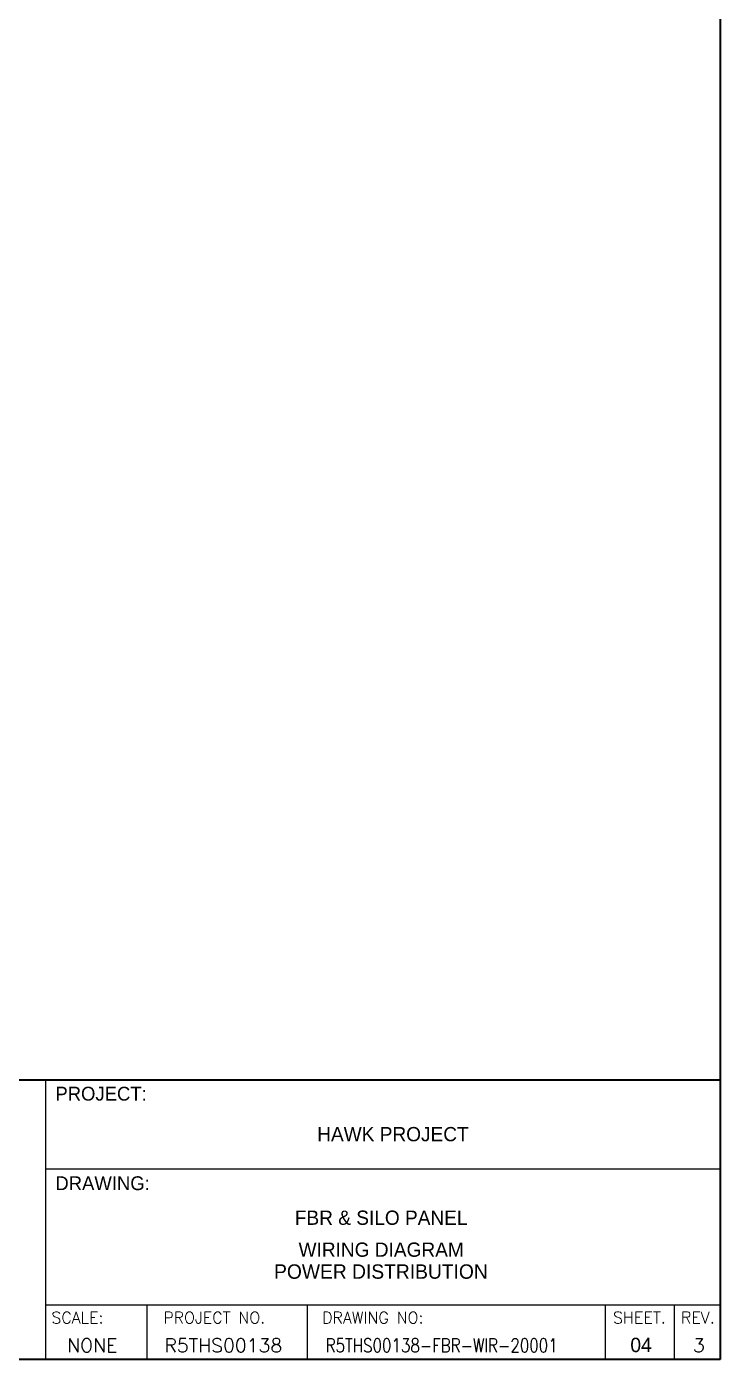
# Model space of a CAD drawing. Header units: inches. Extents: x 579627 to 667544, y 458630 to 507164.
# Drawn here: x 613613 to 614328, y 497173 to 498546 of the extents above; entities that cross this region are included whole.
import ezdxf
from ezdxf.enums import TextEntityAlignment as Align

# ---------------------------------------------------------------- set-up
doc = ezdxf.new("R2010")
doc.units = ezdxf.units.IN
doc.header["$MEASUREMENT"] = 0
for name, color, linetype in [('GT_1', 9, 'Continuous'), ('HELPPOINT', 7, 'Continuous'), ('MEMBER', 7, 'Continuous')]:
    doc.layers.add(name, color=color, linetype=linetype)
doc.styles.add('HTX11', font='O8111901')
doc.styles.add('ROMANS', font='romans.shx', dxfattribs={"width": 0.85, "height": 25})

# ---------------------------------------------------------------- blocks, each defined once
blk = doc.blocks.new('TPA')
at = {"color": 4}
for p, q in [((566459.5, 502010.1), (566459.5, 501946.4)), ((566647.2, 502010.1), (566647.2, 501946.4))]:
    blk.add_line(p, q, dxfattribs=at)
at = {"color": 4, "ltscale": 0.5}
for p, q in [((566996.2, 502010.1), (566996.2, 501946.4)), ((566996.2, 502010.1), (566996.2, 501946.4)), ((567077.1, 502010.1), (567077.1, 501946.4)), ((567077.1, 502010.1), (567077.1, 501946.4))]:
    blk.add_line(p, q, dxfattribs=at)
at = {"layer": 'GT_1', "color": 4}
for p, q in [((566341, 501946.4), (566341, 502273.8)), ((566341, 501946.4), (566341, 502273.8)), ((566341, 502010.1), (567131, 502010.1))]:
    blk.add_line(p, q, dxfattribs=at)
at = {"layer": 'GT_1', "color": 4, "flags": 128}
blk.add_lwpolyline([(566341, 501946.4), (566341, 502273.8)], dxfattribs=at)
at = {"layer": 'HELPPOINT', "color": 4, "lineweight": 35}
for p, q in [((567131, 505019.3), (567131, 501946.4)), ((567131, 505019.3), (567131, 501946.4)), ((567131, 501946.4), (562706.8, 501946.4)), ((567131, 501946.4), (562706.8, 501946.4))]:
    blk.add_line(p, q, dxfattribs=at)
at = {"layer": 'HELPPOINT', "color": 4}
for p, q in [((566341, 502169.7), (567131, 502169.7)), ((566341, 502169.7), (567131, 502169.7)), ((566341, 502010.1), (567131, 502010.1))]:
    blk.add_line(p, q, dxfattribs=at)
at = {"layer": 'MEMBER', "color": 4, "lineweight": 35}
blk.add_line((562706.8, 502273.8), (567131, 502273.8), dxfattribs=at)
blk.add_line((562706.8, 502273.8), (567131, 502273.8), dxfattribs=at)
at = {"layer": 'MEMBER', "color": 4}
for p, q in [((566341, 502169.7), (567131, 502169.7)), ((566341, 502169.7), (567131, 502169.7)), ((566341, 502010.1), (567131, 502010.1)), ((566341, 502010.1), (567131, 502010.1))]:
    blk.add_line(p, q, dxfattribs=at)
at = {"color": 4, "ltscale": 100, "style": 'HTX11'}
for s, p in [('HAWK PROJECT', (566747.6, 502210.2)), ('FBR & SILO PANEL', (566733.8, 502112.3)), ('WIRING DIAGRAM', (566733.8, 502074.9))]:
    blk.add_text(s, height=16.696, dxfattribs=at).set_placement(p, align=Align.MIDDLE_CENTER)
at = {"style": 'HTX11'}
for tag, p in [('A', (566704.3, 502037.1)), ('B', (567038.2, 501963.3))]:
    blk.add_attdef(tag, text='', height=16.8, dxfattribs=at).set_placement(p, align=Align.MIDDLE_CENTER)
at = {"layer": 'GT_1', "color": 4, "style": 'HTX11'}
for s, p in [('PROJECT:', (566352.2, 502249.5)), ('DRAWING:', (566352.2, 502144.6))]:
    blk.add_text(s, height=16.19, dxfattribs=at).set_placement(p)
at = {"layer": 'MEMBER', "color": 4, "ltscale": 0.8, "style": 'ROMANS'}
for s, height, p in [('SCALE:', 13.49, (566347.7, 501988.5)), ('PROJECT NO.', 13.495, (566478.7, 501988.5)), ('DRAWING NO:', 13.495, (566664.7, 501988.5)), ('SHEET.', 13.64, (567005.3, 501988.5)), ('REV.', 13.64, (567084.8, 501988.5)), ('NONE', 16.17, (566365.9, 501954.7)), ('R5THS00138', 16.17, (566480, 501954.7))]:
    blk.add_text(s, height=height, dxfattribs=at).set_placement(p)
at = {"layer": 'MEMBER', "color": 4, "ltscale": 0.8, "style": 'ROMANS', "width": 0.8}
blk.add_text('R5THS00138-FBR-WIR-20001', height=16.175, dxfattribs=at).set_placement((566668.8, 501954.7))
at = {"layer": 'MEMBER', "color": 4, "ltscale": 0.8, "style": 'ROMANS'}
blk.add_text('3', height=16.2, dxfattribs=at).set_placement((567105.9, 501954.7), align=Align.CENTER)

msp = doc.modelspace()

# ---------------------------------------------------------------- block references
ref = msp.add_blockref('TPA', (115452.3, 55637.1), dxfattribs=dict(xscale=0.8796480001183227, yscale=0.8796480000019073, zscale=0.8796480000000001))
ref.add_attrib('SHT', '04', dxfattribs={"height": 14.82, "style": 'HTX11'}).set_placement((614246.3, 497188.1), align=Align.MIDDLE_CENTER)
ref.add_attrib('B', 'POWER DISTRIBUTION', dxfattribs={"height": 14.816, "style": 'HTX11'}).set_placement((613978.3, 497263.7), align=Align.MIDDLE_CENTER)

doc.saveas('drawing.dxf')
